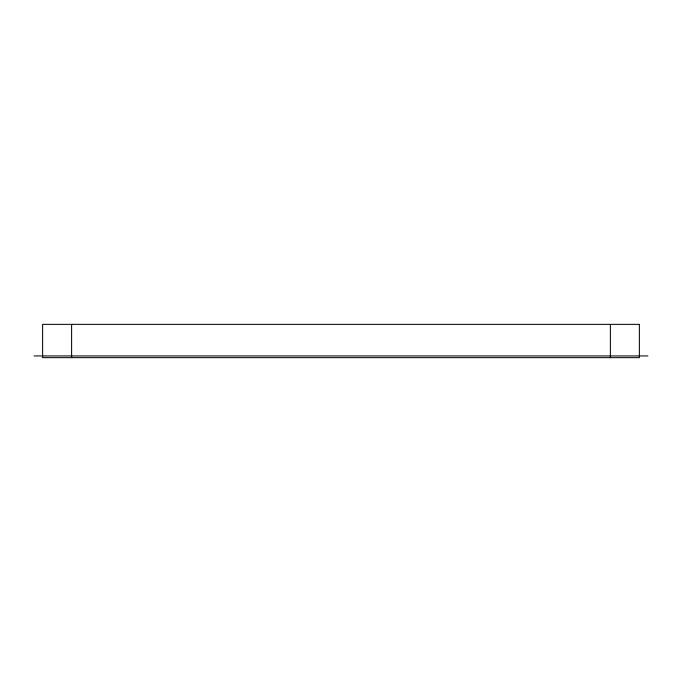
<?xml version="1.0" encoding="UTF-8"?>
<svg xmlns="http://www.w3.org/2000/svg" width="682" height="682" viewBox="0 0 682 682"><rect width="100%" height="100%" fill="white"/><g stroke="black" fill="none" stroke-linecap="round" stroke-linejoin="round"><path stroke-width="1.02" d="M34.1 355.936L647.9 355.936M610.39 324.359L610.39 357.641M71.61 324.359L71.61 357.641M639.375 324.359L42.625 324.359L42.625 357.641L639.375 357.641L639.375 324.359"/></g></svg>
